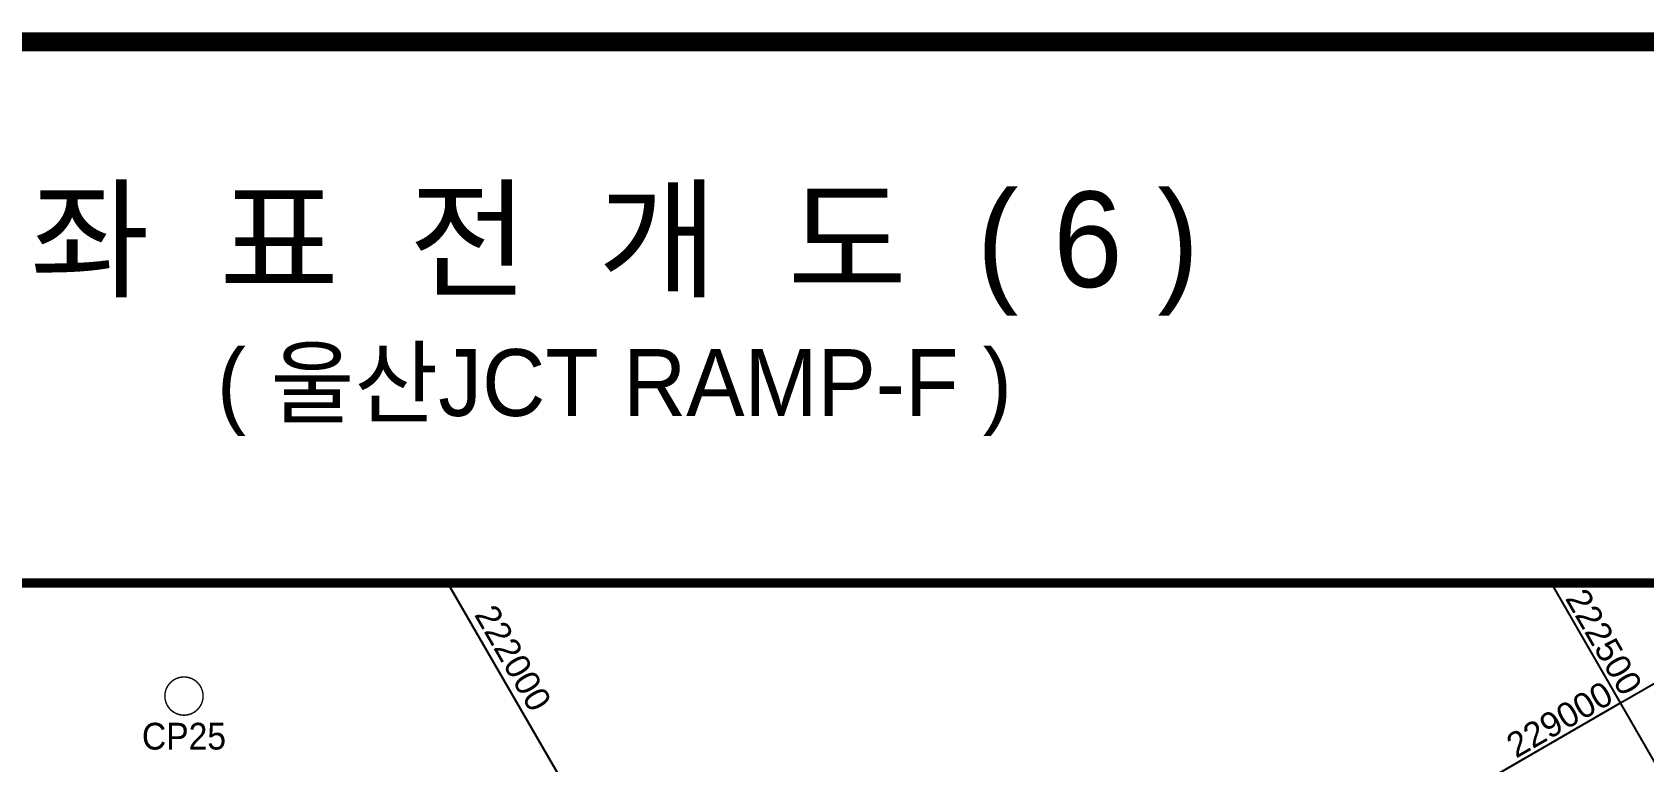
# Model space of a CAD drawing. Extents: x 227753 to 228594, y 228187 to 228781.
# Drawn here: x 228114.8 to 228283.5, y 228685.5 to 228761.9 of the extents above; entities that cross this region are included whole.
import ezdxf
from ezdxf.enums import TextEntityAlignment as Align

# ---------------------------------------------------------------- set-up
doc = ezdxf.new("R2010")
doc.units = 0
doc.header["$LTSCALE"] = 10
doc.header["$MEASUREMENT"] = 0
doc.layers.get('0').update_dxf_attribs({"linetype": 'CONTINUOUS'})
for name, color, linetype in [('CV-GRID-BORD', 4, 'CONTINUOUS'), ('CV-GRID-LINE', 1, 'CONTINUOUS'), ('CV-GRID-TEXT', 4, 'CONTINUOUS'), ('CV-SURV-SYMB', 3, 'CONTINUOUS'), ('CV-SURV-TEXT', 3, 'CONTINUOUS'), ('CX-BORD', 3, 'CONTINUOUS'), ('CX-BORD-LIN1', 4, 'CONTINUOUS'), ('CX-BORD-LIN2', 3, 'CONTINUOUS'), ('CX-BORD-TEX2', 7, 'CONTINUOUS'), ('CX-BORD-TEX3', 6, 'CONTINUOUS')]:
    doc.layers.add(name, color=color, linetype=linetype)
doc.styles.add('GTXT', font='romans__.ttf', dxfattribs={"bigfont": 'whgtxt'})
doc.styles.get("Standard").update_dxf_attribs({"font": 'Dotum.ttf'})
doc.styles.add('TB_TEXT', font='Dotum.ttf')
doc.styles.add('TB_WBTXT', font='Dotum.ttf')
doc.styles.add('TB_WMTXT', font='Dotum.ttf')

# ---------------------------------------------------------------- blocks, each defined once
blk = doc.blocks.new('CXBLKA1-KHCA1')
at = {"layer": 'CX-BORD-LIN1', "const_width": 2}
blk.add_lwpolyline([(796, -2.273736754432321e-12), (0, 0), (0, 553.9999999999995), (795.9999999999995, 553.9999999999995)], close=True, dxfattribs=at)
at = {"layer": 'CX-BORD-LIN1', "style": 'TB_TEXT'}
for tag, height, p in [('TR_RDAT4', 3.5, (317.5, 26.99999999999994)), ('TR_DGN4', 3.5, (459.1184542177598, 26.99999999999993)), ('TR_CHK4', 3.5, (499.1184542177598, 26.99999999999993)), ('TR_APP4', 3.5, (539.1184542177598, 27.00000000000016)), ('TR_RNUM4', 3, (285.105116618196, 26.63656332936284)), ('TR_RNUM3', 3, (285.105116618196, 20.63656332936395)), ('TR_RDAT3', 3.5, (317.5, 21.00000000000105)), ('TR_DGN3', 3.5, (459.1184542177598, 21.00000000000104)), ('TR_CHK3', 3.5, (499.1184542177598, 21.00000000000104)), ('TR_APP3', 3.5, (539.1184542177598, 21.00000000000126)), ('TR_RNUM2', 3, (285.105116618196, 14.63656332936395)), ('TR_RDAT2', 3.5, (317.5, 15.00000000000105)), ('TR_DGN2', 3.5, (459.1184542177598, 15.00000000000104)), ('TR_CHK2', 3.5, (499.1184542177598, 15.00000000000104)), ('TR_APP2', 3.5, (539.1184542177598, 15.00000000000126)), ('TR_RNUM1', 3, (285.105116618196, 8.636563329362843)), ('TR_RDAT1', 3.5, (317.5, 8.999999999999943)), ('TR_DGN1', 3.5, (459.1184542177598, 8.999999999999929)), ('TR_CHK1', 3.5, (499.1184542177598, 8.999999999999929)), ('TR_APP1', 3.5, (539.1184542177598, 9.000000000000156))]:
    blk.add_attdef(tag, text='', height=height, dxfattribs=at).set_placement(p, align=Align.MIDDLE_CENTER)
for tag, p in [('TR_RCON4', (342.3033138082337, 26.99999999999994)), ('TR_RCON3', (342.3033138082337, 21.00000000000105)), ('TR_RCON2', (342.3033138082337, 15.00000000000105)), ('TR_RCON1', (342.3033138082337, 8.999999999999943))]:
    blk.add_attdef(tag, text='', height=3.5, dxfattribs=at).set_placement(p, align=Align.MIDDLE_LEFT)
at = {"layer": 'CX-BORD-LIN2', "style": 'TB_TEXT'}
blk.add_attdef('TD_VERSION', text='', height=3, rotation=90, dxfattribs=at).set_placement((800.499999405456, 48.01489921212271), align=Align.MIDDLE_CENTER)
at = {"layer": 'CX-BORD-TEX2', "style": 'TB_WMTXT'}
for tag, height, p in [('TB_CNAME', 5, (15.34476638720071, 531.8324131479244)), ('TB_CSCOP', 4, (16.63456755316156, 523.8324131479244))]:
    blk.add_attdef(tag, text='', height=height, dxfattribs=at).set_placement(p, align=Align.BOTTOM_LEFT)
at = {"layer": 'CX-BORD-TEX2', "style": 'TB_WBTXT'}
for tag, height, p in [('TB_MTITIL', 10, (398, 533.326413560618)), ('TB_STITL', 7, (398, 518.326413560618))]:
    blk.add_attdef(tag, text='', height=height, dxfattribs=at).set_placement(p, align=Align.MIDDLE_CENTER)
at = {"layer": 'CX-BORD-TEX3', "style": 'TB_TEXT'}
for tag, height, p in [('TD_DCOMP', 4.5, (217.5, 24.99999999999931)), ('TD_CSECT', 4.5, (611, 24.99999999999896)), ('TD_DNAME_TOP', 4.5, (755, 24.99999999999912)), ('TD_DNAME_MAIN', 4.5, (755, 19.00715491911868)), ('TD_CCOMP', 4.5, (217.5, 14.99999999999931)), ('TD_HSCAL', 4.5, (626.6991483434026, 15.23515171695612)), ('TD_VSCAL', 4.5, (655.7793615572627, 15.23515171695612)), ('TD_DNAME_BOT', 3, (755, 13.65422715006187)), ('TD_CNAME', 4.5, (65, 5.752181573154171)), ('TD_FIELD', 4.5, (182.5, 5.52709622435755)), ('TD_CSTEP', 4.5, (253.2440000000001, 5.527096224357066)), ('TD_DWGCODE', 4.5, (641, 5.385823260720159)), ('TD_DWGNO', 4.5, (755, 5.385823260720144))]:
    blk.add_attdef(tag, text='', height=height, dxfattribs=at).set_placement(p, align=Align.MIDDLE_CENTER)
at = {"layer": 'CX-BORD-TEX3', "style": 'TB_TEXT', "width": 0.9}
blk.add_attdef('TD_CDIST', text='', height=4.5, dxfattribs=at).set_placement((656, 24.99999999999902), align=Align.MIDDLE_CENTER)
blk = doc.blocks.new('CVSVCPM')
at = {"const_width": 0.15}
blk.add_lwpolyline([(0, 2, -1), (0, -2, -1), (0, 2)], format="xyb", dxfattribs=at)
at = {"style": 'GTXT', "flags": 1}
blk.add_attdef('NO', text='', height=2.5, dxfattribs=at).set_placement((0, 4.760439115567124), align=Align.MIDDLE)

msp = doc.modelspace()

# ---------------------------------------------------------------- linework, layer by layer
at = {"layer": 'CV-GRID-BORD'}
msp.add_lwpolyline([(228384.7270823284, 228550.7940042379, 1, 1, 0), (228384.7270823285, 228704.247846456, 1, 1, 0), (227966.9124988592, 228704.2478464562, 1, 1, 0), (227966.9124988591, 228550.7940042382, 1, 1, 0)], format="xyseb", close=True, dxfattribs=at)
at = {"layer": 'CV-GRID-LINE', "linetype": 'Continuous'}
for p, q in [((228194.4382924029, 228641.7059517169), (228158.3297126397, 228704.2478464561)), ((228194.4382924029, 228641.7059517169), (228158.3297126397, 228704.2478464561)), ((228194.4382924029, 228641.7059517169), (228158.3297126397, 228704.2478464561)), ((228281.0408327813, 228691.7059517169), (228273.7997664776, 228704.247846456)), ((228281.0408327813, 228691.7059517169), (228273.7997664776, 228704.247846456)), ((228281.0408327813, 228691.7059517169), (228273.7997664776, 228704.247846456)), ((228281.0408327813, 228691.7059517169), (228302.7640316927, 228704.247846456)), ((228281.0408327813, 228691.7059517169), (228302.7640316927, 228704.247846456)), ((228194.4382924029, 228641.7059517169), (228281.0408327813, 228691.7059517169)), ((228194.4382924029, 228641.7059517169), (228281.0408327813, 228691.7059517169)), ((228194.4382924029, 228641.7059517169), (228281.0408327813, 228691.7059517169)), ((228331.0408327813, 228605.1034113384), (228281.0408327813, 228691.7059517169)), ((228331.0408327813, 228605.1034113384), (228281.0408327813, 228691.7059517169)), ((228331.0408327813, 228605.1034113384), (228281.0408327813, 228691.7059517169))]:
    msp.add_line(p, q, dxfattribs=at)

# ---------------------------------------------------------------- block references
at = {"layer": 'CV-SURV-SYMB', "rotation": 180.0000040420846}
msp.add_blockref('CVSVCPM', (228130.7184866588, 228692.4158927141), dxfattribs=at)
at = {"layer": 'CX-BORD'}
ref = msp.add_blockref('CXBLKA1-KHCA1', (227777.7608760769, 228206.9068310888), dxfattribs=at)
ref.add_attrib('TB_MTITIL', '좌  표  전  개  도  ( 6 )', dxfattribs={"layer": 'CX-BORD-TEX2', "height": 10, "style": 'TB_WBTXT'}).set_placement((228175.7608760769, 228740.2332446494), align=Align.MIDDLE_CENTER)
ref.add_attrib('TB_STITL', '( 울산JCT RAMP-F )', dxfattribs={"layer": 'CX-BORD-TEX2', "height": 7, "style": 'TB_WBTXT'}).set_placement((228175.7608760769, 228725.2332446494), align=Align.MIDDLE_CENTER)

# ---------------------------------------------------------------- texts
at = {"layer": 'CV-GRID-TEXT', "width": 0.9496198943425634}
for s, rotation, p, p2 in [('222500', 299.9999999998726, (228275.1872429429, 228702.6446667238), (228281.1872429429, 228692.2523618784)), ('222500', 299.9999999998726, (228275.1872429429, 228702.6446667238), (228281.1872429429, 228692.2523618784)), ('222500', 299.9999999998726, (228275.1872429429, 228702.6446667238), (228281.1872429429, 228692.2523618784)), ('222000', 299.9999999998726, (228161.0370424383, 228700.9472617904), (228167.0370424382, 228690.554956945)), ('229000', 29.9999999998726, (228270.1021177744, 228685.8523618784), (228280.4944226198, 228691.8523618784)), ('229000', 29.9999999998726, (228270.1021177744, 228685.8523618784), (228280.4944226198, 228691.8523618784)), ('229000', 29.9999999998726, (228270.1021177744, 228685.8523618784), (228280.4944226198, 228691.8523618784))]:
    msp.add_text(s, height=2.6, rotation=rotation, dxfattribs=at).set_placement(p, p2, align=Align.FIT)
at = {"layer": 'CV-SURV-TEXT', "width": 0.8943188086033398}
msp.add_text('CP25', height=2.8, dxfattribs=at).set_placement((228126.3184866589, 228686.8158927141), (228135.1184866588, 228686.8158927141), align=Align.FIT)

doc.saveas('drawing.dxf')
